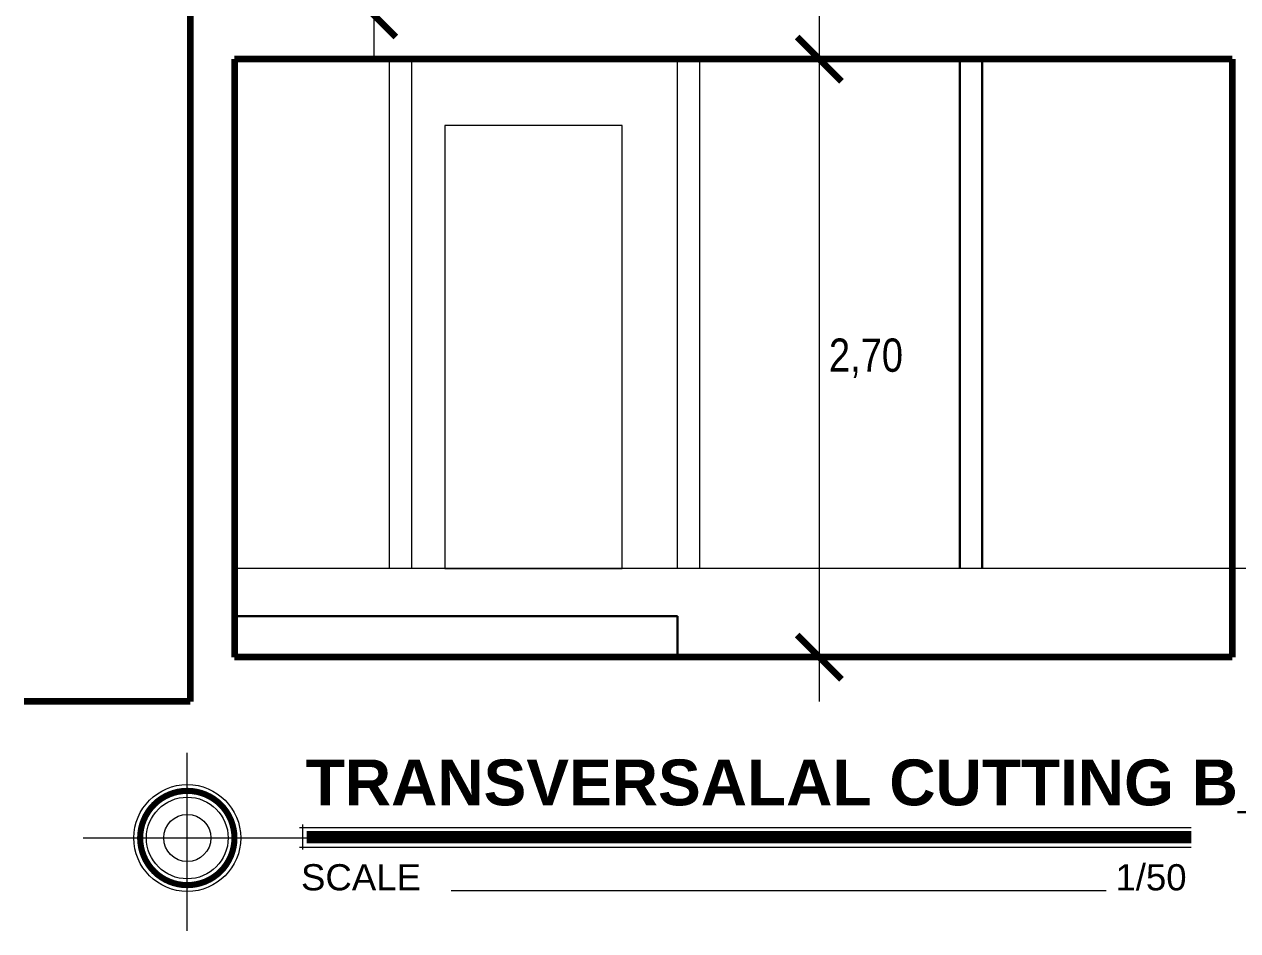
# Model space of a CAD drawing. Header units: millimetres. Extents: x 1119.4 to 1171.3, y 270.1 to 301.5.
# Drawn here: x 1152.61 to 1158.08, y 270.58 to 274.67 of the extents above; entities that cross this region are included whole.
import ezdxf

# ---------------------------------------------------------------- set-up
doc = ezdxf.new("R2010")
doc.units = ezdxf.units.MM
for name, color, linetype, lineweight in [('01', 146, 'Continuous', 9), ('02', 196, 'Continuous', 20), ('03', 116, 'Continuous', 30), ('1 MARGEN', 254, 'Continuous', 100), ('cotas', 86, 'Continuous', 15)]:
    doc.layers.add(name, color=color, linetype=linetype, lineweight=lineweight)
doc.styles.add('FITO', font='arial.ttf')
doc.styles.get("Standard").update_dxf_attribs({"font": 'ARIALN.TTF'})

# ---------------------------------------------------------------- blocks, each defined once
blk = doc.blocks.new('_ArchTick')
at = {"color": 0, "linetype": 'ByBlock', "const_width": 0.15}
blk.add_lwpolyline([(-0.5, -0.5), (0.5, 0.5)], dxfattribs=at)

msp = doc.modelspace()

# ---------------------------------------------------------------- linework, layer by layer
at = {"layer": '01'}
msp.add_lwpolyline([(1154.503709268765, 272.2150524880794), (1155.303709268765, 272.2150524880794), (1155.303709268765, 274.2150524880793), (1154.503709268765, 274.2150524880793)], close=True, dxfattribs=at)
at = {"layer": '02'}
for p, q in [((1154.253709268763, 272.2150524880793), (1154.253709268764, 274.5150524880796)), ((1154.353709268764, 274.5150524880796), (1154.353709268764, 272.2150524880793)), ((1155.553709268763, 272.2150524880793), (1155.553709268763, 274.5150524880796)), ((1155.653709268764, 274.5150524880796), (1155.653709268763, 272.2150524880793)), ((1158.157907742106, 272.2150524880794), (1153.553709268764, 272.2150524880794))]:
    msp.add_line(p, q, dxfattribs=at)
at = {"layer": '03'}
for p, q in [((1156.828709268765, 272.2150524880794), (1156.828709268765, 274.5150524880796)), ((1156.928709268766, 274.5150524880796), (1156.928709268765, 272.2150524880794)), ((1155.553709268763, 272.000834764043), (1153.553709268764, 272.000834764043)), ((1155.553709268763, 272.000834764043), (1155.553709268763, 271.8150524880796))]:
    msp.add_line(p, q, dxfattribs=at)
at = {"layer": '1 MARGEN'}
for p, q in [((1153.353709268764, 277.8151396720376), (1153.353709268764, 271.6150524880796)), ((1158.057907742105, 274.5150524880795), (1153.553709268765, 274.5150524880797)), ((1153.553709268765, 274.5150524880797), (1153.553709268765, 271.8150524880797)), ((1158.057907742105, 274.5150524880795), (1158.057907742105, 271.8150524880795)), ((1158.057907742105, 271.8150524880795), (1153.553709268765, 271.8150524880797)), ((1153.353709268764, 271.6150524880795), (1152.605297022947, 271.6150524880795))]:
    msp.add_line(p, q, dxfattribs=at)
at = {"layer": 'cotas'}
for p, q in [((1154.182644629522, 277.3150524880797), (1154.182644629522, 274.5150524880797)), ((1156.194177157823, 274.7150524880797), (1156.194177157823, 271.6150524880796)), ((1155.903709268764, 274.5150524880796), (1156.269177157823, 274.5150524880796)), ((1155.903709268764, 271.8150524880796), (1156.269177157823, 271.8150524880796))]:
    msp.add_line(p, q, dxfattribs=at)
at = {"layer": 'cotas', "color": 251, "linetype": 'Continuous'}
for p, q in [((1153.341260261919, 270.5806180769329), (1153.341260261919, 271.3831338234614)), ((1153.84746702334, 271.0471725315024), (1157.873088105223, 271.0471725315024)), ((1153.862820980343, 270.9476195043615), (1153.862820980343, 271.0595402140529)), ((1152.870454467919, 270.9992394818856), (1157.873088105223, 270.9992394818856)), ((1153.84746702334, 270.9584949635939), (1157.873088105223, 270.9584949635939)), ((1154.532934356469, 270.7628367907233), (1157.48928285738, 270.7628367907233))]:
    msp.add_line(p, q, dxfattribs=at)
at = {"layer": 'cotas', "const_width": 0.02771173944}
msp.add_lwpolyline([(1153.341260261919, 271.212065639588, 1760.380359204241), (1153.341743852792, 271.2120650926037, 1760.380359204241)], format="xyb", dxfattribs=at)
at = {"layer": 'cotas', "const_width": 0.05542347888000001}
msp.add_lwpolyline([(1153.879448024026, 271.0028337487477), (1157.873088105223, 271.0028337487477)], dxfattribs=at)
at = {"layer": 'cotas', "color": 251, "linetype": 'Continuous'}
for radius in [0.24120298008576, 0.1844493377126401, 0.1064130794496]:
    msp.add_circle((1153.341260261919, 270.9992394818856), radius, dxfattribs=at)

# ---------------------------------------------------------------- block references
at = {"layer": 'cotas', "xscale": 0.1999999999999993, "yscale": 0.1999999999999993, "zscale": 0.1999999999999993}
for p, rotation in [((1154.182644629522, 274.7150524880797), 270), ((1156.194177157823, 274.5150524880796), 90), ((1156.194177157823, 271.8150524880796), 270)]:
    msp.add_blockref('_ArchTick', p, dxfattribs=dict(at, rotation=rotation))

# ---------------------------------------------------------------- texts
at = {"layer": 'cotas', "style": 'FITO'}
for s, p in [('SCALE', (1153.85451586094, 270.7628367907233)), ('1/50', (1157.530735230466, 270.7628367907233))]:
    msp.add_text(s, height=0.118236754944, dxfattribs=at).set_placement(p)
at = {"layer": 'cotas', "insert": (1156.404767198751, 273.1650524880798), "char_height": 0.15, "attachment_point": 5}
msp.add_mtext('2,70', dxfattribs=at)
at = {"layer": 'cotas', "insert": (1153.875862411265, 271.3535415643574), "char_height": 0.206976, "width": 10.21889305527503, "attachment_point": 1}
msp.add_mtext("{\\fArial|b1|i0|c0|p34;TRANSVERSALAL CUTTING B_B'}", dxfattribs=at)

doc.saveas('drawing.dxf')
